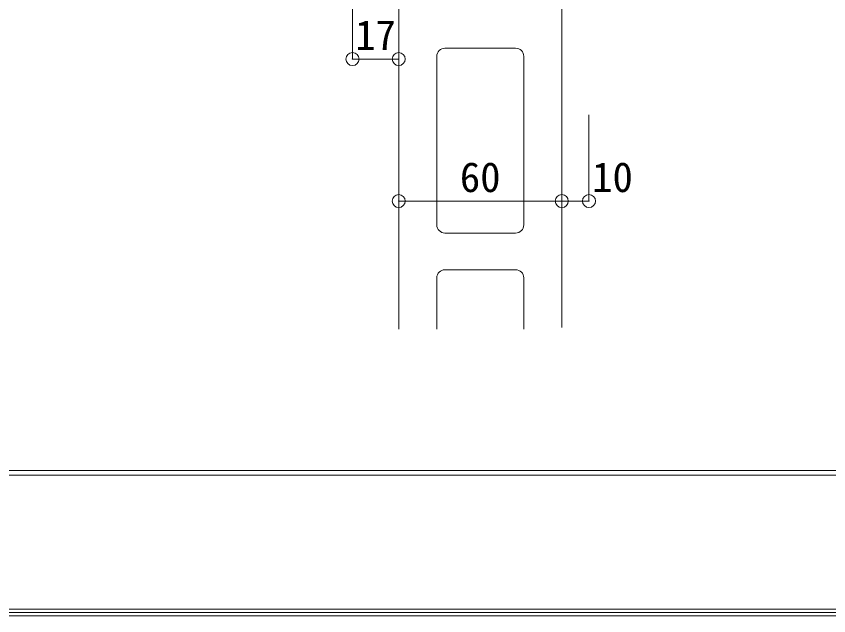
# Model space of a CAD drawing. Units: millimetres at full size, sheet at 1:6; details may follow other scales. Extents: x -1209 to 1209, y -852 to 852.
# Drawn here: x -556.2 to -257.3, y -852.4 to -631.9 of the extents above; entities that cross this region are included whole.
import ezdxf
from ezdxf.enums import TextEntityAlignment as Align

# ---------------------------------------------------------------- set-up
doc = ezdxf.new("R2010")
doc.units = ezdxf.units.MM
doc.header["$LTSCALE"] = 6
doc.header["$PDMODE"] = 32
doc.header["$PDSIZE"] = 4.8
for name, color, linetype, lineweight in [('0-0_WAKU', 7, 'Continuous', 5), ('0-1_AL', 5, 'Continuous', 5), ('0-2_SUNPO', 7, 'Continuous', 5)]:
    doc.layers.add(name, color=color, linetype=linetype, lineweight=lineweight)
doc.styles.add('ＭＳ ゴシック', font='')
doc.styles.get('ＭＳ ゴシック').set_extended_font_data('MS Gothic')

msp = doc.modelspace()

# ---------------------------------------------------------------- linework, layer by layer
at = {"layer": '0-0_WAKU'}
for p, q in [((-1207, -799), (1207, -799)), ((-1207, -800.7), (1207, -800.7)), ((1208.207, -851.207), (-1208.207, -851.207)), ((1207, -850), (-1207, -850)), ((-1209.414, -852.414), (1209.414, -852.414))]:
    msp.add_line(p, q, dxfattribs=at)
at = {"layer": '0-1_AL'}
for p, q in [((-415.506, -747.03), (-415.506, -557.614)), ((-355.506, -746.416), (-355.506, -557.614)), ((-372.506, -643.614), (-398.508, -643.614)), ((-401.508, -708.614), (-401.508, -646.614)), ((-369.506, -708.614), (-369.506, -646.614)), ((-369.506, -657.237), (-369.506, -646.614)), ((-372.506, -711.614), (-398.508, -711.614)), ((-372.506, -725.114), (-398.508, -725.114)), ((-401.508, -747.03), (-401.508, -728.114)), ((-369.506, -747.03), (-369.506, -728.114)), ((-369.506, -738.737), (-369.506, -728.114))]:
    msp.add_line(p, q, dxfattribs=at)
for centre, start, end in [((-398.508, -646.614), 90, 180), ((-372.506, -646.614), 0, 90), ((-398.508, -708.614), 180, 270), ((-372.506, -708.614), 270, 0), ((-398.508, -728.114), 90, 180), ((-372.506, -728.114), 0, 90)]:
    msp.add_arc(centre, 3, start, end, dxfattribs=at)
at = {"layer": '0-2_SUNPO'}
for p, q in [((-345.506, -668.191), (-345.506, -699.842)), ((-355.506, -699.842), (-415.506, -699.842)), ((-355.506, -699.842), (-345.506, -699.842))]:
    msp.add_line(p, q, dxfattribs=at)
msp.add_lwpolyline([(-432.506, -602.614), (-432.506, -647.614), (-415.506, -647.614)], dxfattribs=at)
for p in [(-432.506, -647.614), (-415.506, -647.614), (-415.506, -699.842), (-355.506, -699.842), (-345.506, -699.842)]:
    msp.add_point(p, dxfattribs=at)

# ---------------------------------------------------------------- texts
at = {"layer": '0-2_SUNPO', "style": 'ＭＳ ゴシック'}
for s, p in [('17', (-431.506, -647.614)), ('60', (-393.006, -699.842)), ('10', (-344.334, -699.842))]:
    msp.add_text(s, height=11, dxfattribs=at).set_placement(p, align=Align.BOTTOM_LEFT)

doc.saveas('drawing.dxf')
